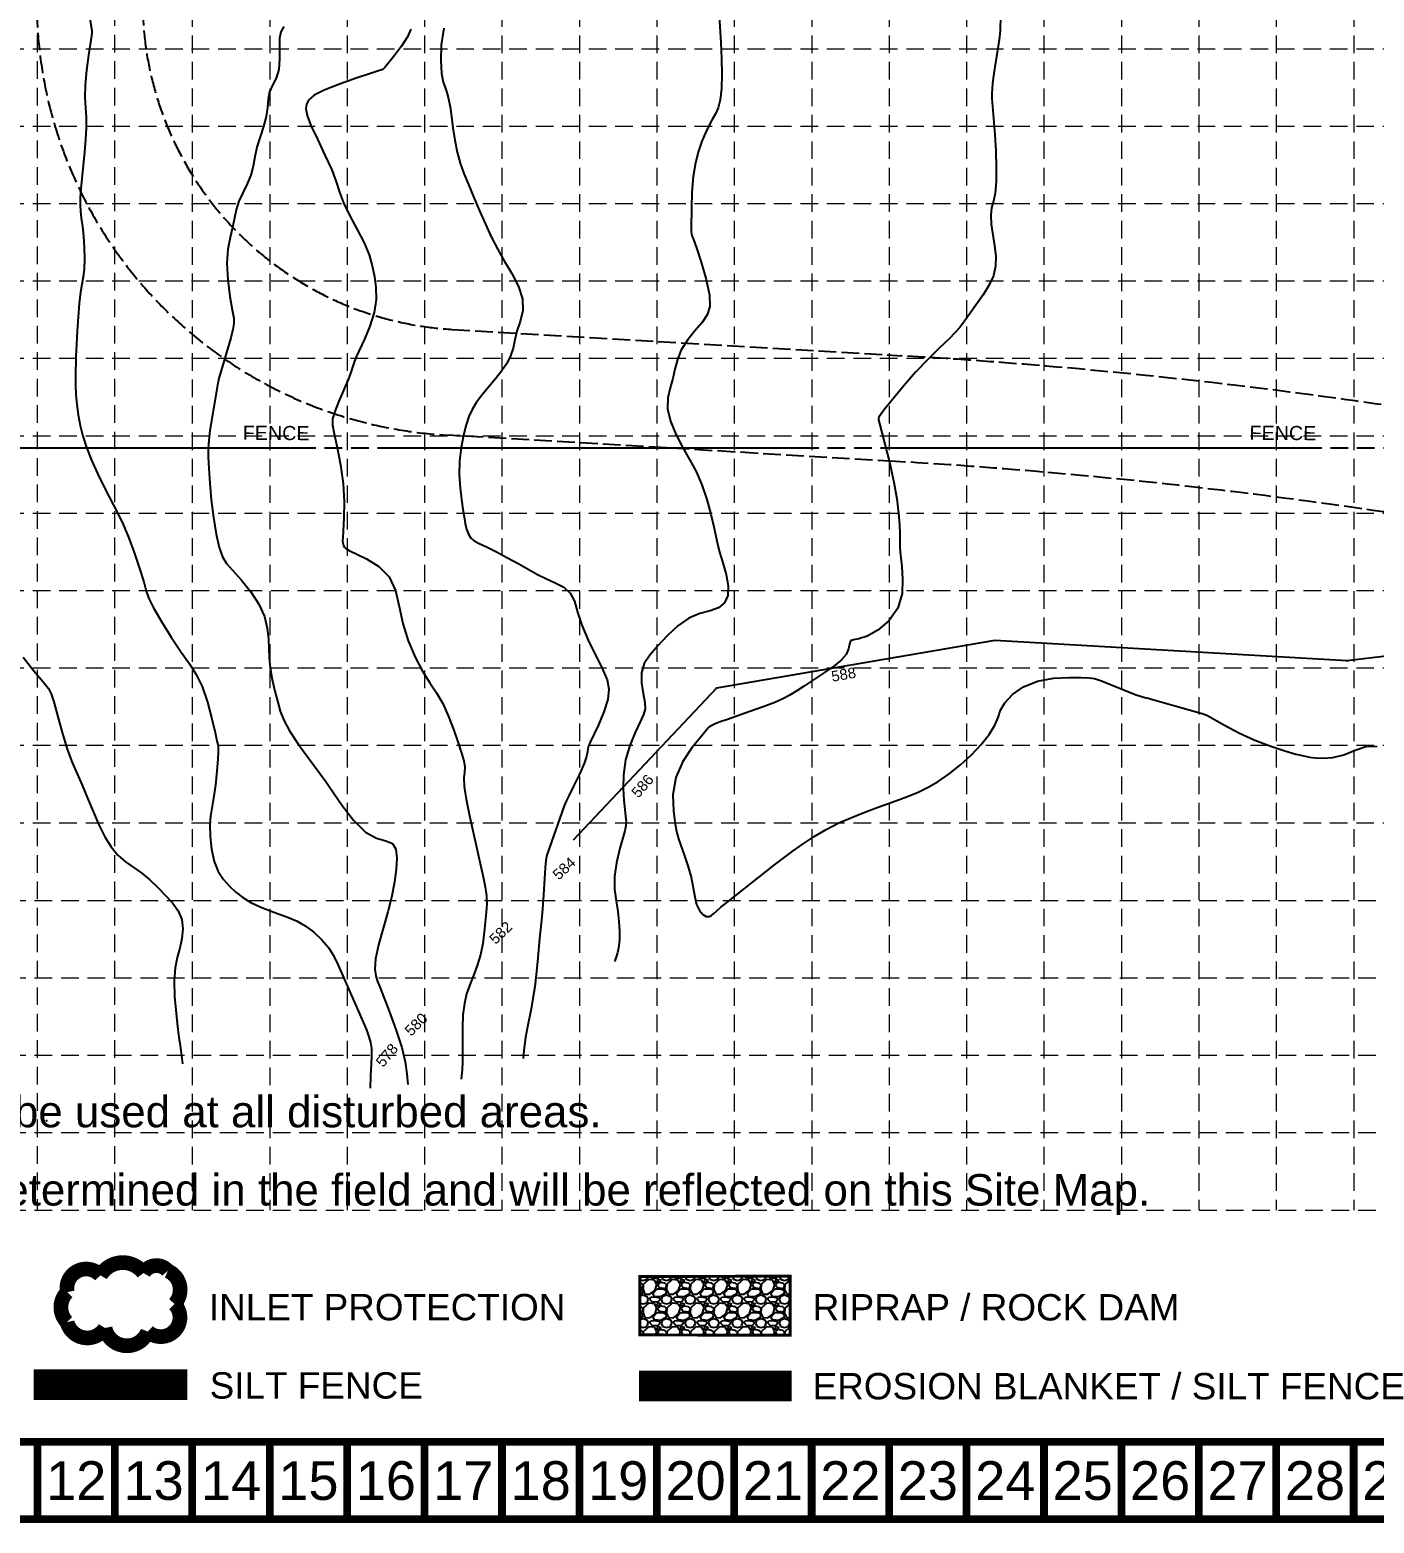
# Model space of a CAD drawing. Header units: inches. Extents: x 638 to 17512, y -393 to 10164.
# Drawn here: x 3784 to 8355, y -393 to 4687 of the extents above; entities that cross this region are included whole.
import ezdxf
from ezdxf.enums import TextEntityAlignment as Align

# ---------------------------------------------------------------- set-up
doc = ezdxf.new("R2010")
doc.units = ezdxf.units.IN
doc.header["$LTSCALE"] = 600
doc.header["$MEASUREMENT"] = 0
for name, pattern in [('ACAD_ISO02W100', [15, 12, -3]), ('ADJOINERS', [2.85, 2.5, -0.05, 0.1, -0.05, 0.1, -0.05]), ('DASHED', [0.75, 0.5, -0.25]), ('ESMT', [0.13, 0.1, -0.03]), ('HIDDEN', [0.375, 0.25, -0.125])]:
    doc.linetypes.add(name, pattern=pattern)
for name, color, linetype in [('BASE', 7, 'Continuous'), ('EASEMENTS', 15, 'DASHED'), ('EC', 8, 'Continuous'), ('GRID', 254, 'HIDDEN'), ('LEGEND', 7, 'Continuous'), ('NEW - TEXT 2', 1, 'Continuous'), ('s EASEMENTS', 8, 'ESMT'), ('s LOT_3', 7, 'Continuous'), ('s MAINT_SOUTH', 7, 'Continuous'), ('s SURVE - BNDY_TR-B', 7, 'Continuous'), ('s SURVEY - ADJOINERS', 7, 'ADJOINERS')]:
    doc.layers.add(name, color=color, linetype=linetype)
doc.styles.add("L200'", font='ARIAL.TTF', dxfattribs={"height": 0.001969})
doc.styles.get("Standard").update_dxf_attribs({"font": 'ARIAL.TTF'})

msp = doc.modelspace()

# ---------------------------------------------------------------- hatches: boundary and pattern name
at = {"layer": 'LEGEND', "linetype": 'ACAD_ISO02W100'}
h = msp.add_hatch(dxfattribs=at)
h.set_pattern_fill('GRAVEL', color=240, scale=80.218066, style=0)
h.set_pattern_definition([(228.0128, (150.7816, -3803.5684), (-641.74439, -721.962706), [10.7922, -1068.4315]), (184.9697, (143.562, -3811.5902), (962.6168824, 80.2173692), [18.5198, -1833.4581]), (132.5104, (125.112, -3813.1946), (802.1799204, -882.3994273), [13.05854, -1292.7969]), (267.2737, (93.8268, -3833.249), (80.217747, 1604.3613537), [16.8649, -1669.6234]), (292.8337, (93.0246, -3850.095), (-401.091127, 962.6165102), [16.53736, -1637.20044]), (357.2737, (99.442, -3865.3363), (-1604.3613537, 80.217747), [16.8649, -1669.6234]), (37.6942, (116.288, -3866.1385), (-1042.8354538, -802.1798953), [22.30295, -2207.9902]), (72.2553, (133.9358, -3852.5015), (561.5273289, 1764.7971607), [21.0563, -2084.5724]), (121.4296, (140.3533, -3832.447), (-641.7451925, 1042.8344663), [16.922, -1675.27996]), (175.2364, (131.529, -3818.008), (882.3988074, -80.217387), [19.3191, -946.6344]), (222.3974, (112.277, -3816.4033), (-962.6173877, -882.3980963), [24.98376, -2473.3937]), (138.8141, (173.243, -3834.051), (-561.526702, 481.3081835), [8.52726, -844.2024]), (171.4692, (166.8252, -3828.436), (1042.834727, -160.4367675), [16.22306, -1606.0869]), (225, (150.78, -3826.03), (-9e-15, -80.2181), [11.3445, -102.1009]), (203.1986, (145.166, -3816.403), (401.090311, 160.43624), [6.10925, -604.8133]), (291.8014, (139.551, -3818.81), (-80.21806, 240.65422), [8.6397, -423.3478]), (30.9638, (142.76, -3826.832), (240.65404, 160.436332), [14.0325, -453.7152]), (161.5651, (154.793, -3819.612), (160.43617, -80.21794), [10.1469, -243.525]), (16.3895, (93.0246, -3818.81), (802.1808414, 240.6536147), [14.21464, -1407.2531]), (70.3462, (106.6617, -3814.799), (-320.8718848, -882.398903), [11.9253, -1180.602]), (293.1986, (154.793, -3803.568), (-160.43624, 401.090311), [12.2184, -598.7042]), (343.6105, (159.6056, -3814.799), (-802.1808414, 240.6536147), [14.21464, -1407.2531]), (339.444, (93.025, -3868.545), (-401.09048, 160.435812), [13.7077, -671.6758]), (294.7751, (105.8595, -3873.358), (-401.089706, 882.399006), [11.48546, -1137.06245]), (66.8014, (155.595, -3883.787), (160.43624, 401.090311), [12.2184, -598.7042]), (17.354, (160.408, -3872.556), (-1042.8350265, -320.871825), [13.447, -1331.2528]), (69.444, (116.288, -3883.7865), (-160.435812, -401.09048), [6.8538, -678.52965]), (101.3099, (150.782, -3883.787), (-80.217877, 320.872326), [4.0903, -404.9431]), (165.9638, (149.98, -3879.776), (240.654243, -80.21791), [16.53736, -314.21016]), (186.009, (133.936, -3875.7647), (802.180645, 80.2180117), [15.32566, -1517.2383]), (303.6901, (142.76, -3834.051), (-80.218174, 160.4361), [11.5692, -277.6611]), (353.1572, (149.1773, -3843.6775), (1363.7070796, -160.4367746), [20.1984, -1999.6409]), (60.9454, (169.232, -3846.084), (-320.872268, -561.526496), [8.2589, -817.6366]), (90, (173.24, -3838.864), (-80.2181, 80.2181), [4.8131, -75.405]), (120.2564, (132.3315, -3873.358), (320.871856, -561.5266625), [11.1442, -1103.2808]), (48.0128, (126.716, -3863.732), (641.74439, 721.962706), [21.5844, -1057.6393]), (0, (141.155, -3847.69), (80.2181, 80.2181), [20.8567, -59.3614]), (325.3048, (162.012, -3847.6884), (-802.1802045, 561.527156), [12.6836, -1255.6754]), (254.0546, (172.44, -3854.908), (-80.218058, -320.872276), [11.6799, -572.3164]), (207.646, (169.2318, -3866.1385), (-1524.1429272, -802.1812837), [19.0169, -1882.6758]), (175.4261, (152.386, -3874.9625), (-1042.8349093, 80.2176495), [20.1186, -1991.7403])])
h.paths.add_polyline_path([(5858.6, 247.6), (6369.1, 246.7), (6369.1, 447.3), (5858.6, 446.5)])

# ---------------------------------------------------------------- linework, layer by layer
at = {"layer": 'BASE', "const_width": 26.3}
for points in [[(651.2, -379.4), (17499.2, -379.4), (17499.2, 10150.6), (651.2, 10150.6)], [(913.9, -116.2), (17236.7, -116.7), (17236.4, 9887.5), (917.2, 9887.8)]]:
    msp.add_lwpolyline(points, close=True, dxfattribs=at)
for points in [[(3810.2, -379.4), (3810.2, -116.1)], [(4073.5, -379.4), (4073.5, -116.1)], [(4336.7, -379.4), (4336.7, -116.1)], [(4600, -379.4), (4600, -116.1)], [(4863.2, -379.4), (4863.2, -116.1)], [(5126.5, -379.4), (5126.5, -116.1)], [(5389.7, -379.4), (5389.7, -116.1)], [(5653, -379.4), (5653, -116.1)], [(5916.2, -379.4), (5916.2, -116.1)], [(6179.5, -379.4), (6179.5, -116.1)], [(6442.7, -379.4), (6442.7, -116.1)], [(6706, -379.4), (6706, -116.1)], [(6969.2, -379.4), (6969.2, -116.1)], [(7232.5, -379.4), (7232.5, -116.1)], [(7495.7, -379.4), (7495.7, -116.1)], [(7759, -379.4), (7759, -116.1)], [(8022.2, -379.4), (8022.2, -116.1)], [(8285.5, -379.4), (8285.5, -116.1)]]:
    msp.add_lwpolyline(points, dxfattribs=at)
at = {"layer": 'EASEMENTS'}
for p, q in [((5220.4, 3667.9), (5220.4, 3667.9)), ((5199.2, 3308.5), (5199.2, 3308.5))]:
    msp.add_line(p, q, dxfattribs=at)
at = {"layer": 'EC', "color": 35}
for p, q in [((3988.3, 4724), (3995, 4684.9)), ((6128.1, 4735.5), (6134.1, 4642.6)), ((7084.6, 4734.4), (7083.5, 4684.5)), ((3995.4, 4676.5), (3993.9, 4666.2)), ((3995, 4684.9), (3995.5, 4680.4)), ((3995.5, 4680.4), (3995.4, 4676.5)), ((4638.2, 4679.8), (4633.4, 4657.3)), ((4647.6, 4698.4), (4638.2, 4679.8)), ((5079.2, 4688.9), (5067.9, 4662.5)), ((5192.5, 4692.9), (5183.2, 4636)), ((7083.5, 4684.5), (7081.5, 4661.3)), ((3993.9, 4666.2), (3983.8, 4600.5)), ((4633.4, 4657.3), (4633, 4625.1)), ((4633, 4625.1), (4633.4, 4587.3)), ((5047.7, 4630.8), (5023.8, 4599)), ((5067.9, 4662.5), (5047.7, 4630.8)), ((5183.2, 4636), (5181.3, 4582)), ((6134.1, 4642.6), (6136.4, 4587.6)), ((7077.1, 4630.9), (7065.2, 4560.9)), ((7081.5, 4661.3), (7077.1, 4630.9)), ((3983.8, 4600.5), (3977, 4549.1)), ((4633.4, 4587.3), (4630.4, 4551.3)), ((5023.8, 4599), (4991.3, 4558.9)), ((5181.3, 4582), (5184.3, 4538.3)), ((6136.4, 4587.6), (6137.3, 4534.7)), ((3977, 4549.1), (3972.3, 4498.5)), ((4621.4, 4522.3), (4609.5, 4498.4)), ((4630.4, 4551.3), (4621.4, 4522.3)), ((4894, 4522.2), (4836.8, 4502)), ((4942.2, 4538.2), (4894, 4522.2)), ((4969.9, 4547.1), (4942.2, 4538.2)), ((4981.4, 4550.6), (4969.9, 4547.1)), ((4984.4, 4551.4), (4981.4, 4550.6)), ((4986.2, 4552.9), (4984.4, 4551.4)), ((4991.3, 4558.9), (4986.2, 4552.9)), ((5184.3, 4538.3), (5189.7, 4509.3)), ((6137.3, 4534.7), (6135.9, 4487.6)), ((7060.7, 4530.5), (7057.7, 4505.5)), ((7065.2, 4560.9), (7060.7, 4530.5)), ((3972.3, 4498.5), (3971.8, 4456.8)), ((4599.5, 4475.5), (4594.9, 4450.6)), ((4609.5, 4498.4), (4599.5, 4475.5)), ((4785.4, 4481.5), (4751.6, 4464.1)), ((4836.8, 4502), (4785.4, 4481.5)), ((5189.7, 4509.3), (5196.3, 4490.1)), ((5196.3, 4490.1), (5202.6, 4473.2)), ((5202.6, 4473.2), (5208.2, 4452.2)), ((6135.9, 4487.6), (6131.8, 4449.2)), ((7055.8, 4485.9), (7055, 4470.5)), ((7055, 4470.5), (7055.4, 4453)), ((7057.7, 4505.5), (7055.8, 4485.9)), ((3971.8, 4456.8), (3975.8, 4388.3)), ((4592.8, 4422.8), (4588.4, 4391.9)), ((4594.9, 4450.6), (4592.8, 4422.8)), ((4725.1, 4434.4), (4722.7, 4418)), ((4733.3, 4449), (4725.1, 4434.4)), ((4751.6, 4464.1), (4733.3, 4449)), ((5208.2, 4452.2), (5213, 4425.3)), ((5213, 4425.3), (5217.8, 4392.2)), ((6124.8, 4421.4), (6115.5, 4400.5)), ((6131.8, 4449.2), (6124.8, 4421.4)), ((7055.4, 4453), (7065.1, 4330.5)), ((3975.8, 4388.3), (3975.8, 4352.5)), ((4588.4, 4391.9), (4579, 4358.1)), ((4722.7, 4418), (4726.9, 4395.4)), ((4726.9, 4395.4), (4739.9, 4361.8)), ((5217.8, 4392.2), (5223.1, 4353)), ((6104.8, 4381.7), (6093.3, 4360.7)), ((6115.5, 4400.5), (6104.8, 4381.7)), ((3975.8, 4352.5), (3973.9, 4313.6)), ((4567.1, 4322.7), (4556.3, 4287.8)), ((4579, 4358.1), (4567.1, 4322.7)), ((4739.9, 4361.8), (4762, 4314.4)), ((5223.1, 4353), (5229.3, 4310.9)), ((6081.5, 4336.2), (6069.5, 4307.7)), ((6093.3, 4360.7), (6081.5, 4336.2)), ((7065.1, 4330.5), (7068.6, 4273.6)), ((3970.6, 4271.5), (3958.2, 4145.5)), ((3973.9, 4313.6), (3970.6, 4271.5)), ((4556.3, 4287.8), (4549.6, 4254.6)), ((4762, 4314.4), (4787.9, 4260.7)), ((5229.3, 4310.9), (5237.3, 4270.2)), ((5237.3, 4270.2), (5247.5, 4233.5)), ((6057.8, 4274.3), (6047.6, 4234.8)), ((6069.5, 4307.7), (6057.8, 4274.3)), ((7068.6, 4273.6), (7070.3, 4218.9)), ((4544, 4223.2), (4536.1, 4192.6)), ((4549.6, 4254.6), (4544, 4223.2)), ((4787.9, 4260.7), (4810.7, 4210)), ((5247.5, 4233.5), (5260.2, 4198)), ((6047.6, 4234.8), (6039.9, 4188)), ((7070.3, 4218.9), (7069.6, 4170.5)), ((4536.1, 4192.6), (4523.3, 4162.6)), ((4810.7, 4210), (4825.5, 4169.4)), ((4825.5, 4169.4), (4836.7, 4134.3)), ((5260.2, 4198), (5275.7, 4160.1)), ((6039.9, 4188), (6035.6, 4134.1)), ((7069.6, 4170.5), (7066.3, 4131.6)), ((3956, 4115.9), (3955.6, 4092)), ((3958.2, 4145.5), (3956, 4115.9)), ((4508.2, 4132.8), (4494.8, 4103.5)), ((4523.3, 4162.6), (4508.2, 4132.8)), ((4836.7, 4134.3), (4850.9, 4097.8)), ((5275.7, 4160.1), (5293.6, 4117)), ((5293.6, 4117), (5313.3, 4070.8)), ((6035.6, 4134.1), (6033.9, 4081)), ((7066.3, 4131.6), (7060.4, 4103.5)), ((3955.6, 4092), (3956.8, 4069.8)), ((3956.8, 4069.8), (3959.4, 4045.6)), ((4485.9, 4074.6), (4473.3, 4013.9)), ((4494.8, 4103.5), (4485.9, 4074.6)), ((4850.9, 4097.8), (4872.5, 4054.4)), ((5313.3, 4070.8), (5333.5, 4025.2)), ((6033.9, 4081), (6033.1, 4012)), ((7054.3, 4081.1), (7051.3, 4056.9)), ((7060.4, 4103.5), (7054.3, 4081.1)), ((3959.4, 4045.6), (3962.9, 4017.7)), ((3962.9, 4017.7), (3966.3, 3984.8)), ((4473.3, 4013.9), (4465, 3979.9)), ((4872.5, 4054.4), (4897.8, 4007.5)), ((5333.5, 4025.2), (5353.3, 3982.9)), ((7051.3, 4056.9), (7053.4, 4025.9)), ((7053.4, 4025.9), (7064.6, 3952.6)), ((3966.3, 3984.8), (3968.8, 3946.5)), ((4465, 3979.9), (4457.1, 3940.4)), ((4897.8, 4007.5), (4921, 3961.8)), ((4921, 3961.8), (4937.7, 3921.3)), ((5353.3, 3982.9), (5374, 3942.1)), ((6033.1, 4012), (6033.1, 3999.3)), ((6033.1, 3999.3), (6033.7, 3993.3)), ((6033.7, 3993.3), (6035.6, 3987.3)), ((6035.6, 3987.3), (6040.5, 3973.8)), ((6040.5, 3973.8), (6050.7, 3944.9)), ((3968.8, 3946.5), (3969.9, 3907.7)), ((4457.1, 3940.4), (4453.6, 3892.8)), ((4937.7, 3921.3), (4948.6, 3884.3)), ((5374, 3942.1), (5397, 3901)), ((6050.7, 3944.9), (6066.5, 3896.1)), ((7064.6, 3952.6), (7068.2, 3917.2)), ((7068.2, 3917.2), (7067.5, 3883.4)), ((3969.1, 3873.2), (3966.2, 3846.9)), ((3969.9, 3907.7), (3969.1, 3873.2)), ((4453.6, 3892.8), (4457, 3836.5)), ((4948.6, 3884.3), (4955.8, 3848.1)), ((5397, 3901), (5422.6, 3857.8)), ((6066.5, 3896.1), (6083.4, 3838)), ((7067.5, 3883.4), (7060.3, 3850.1)), ((3966.2, 3846.9), (3957.1, 3794.7)), ((4457, 3836.5), (4464.7, 3780.1)), ((4955.8, 3848.1), (4960.9, 3810)), ((4960.9, 3810), (4961.6, 3769.1)), ((5422.6, 3857.8), (5445.7, 3813.9)), ((5445.7, 3813.9), (5459.7, 3771.3)), ((6083.4, 3838), (6094.9, 3784.3)), ((7045.4, 3817), (7025.7, 3784.9)), ((7060.3, 3850.1), (7045.4, 3817)), ((3957.1, 3794.7), (3952.6, 3756.2)), ((4464.7, 3780.1), (4472.5, 3734.3)), ((4961.6, 3769.1), (4955.5, 3725.1)), ((5459.7, 3771.3), (5460, 3731.7)), ((6094.9, 3784.3), (6096.2, 3745.3)), ((7025.7, 3784.9), (6957, 3688.1)), ((3948.6, 3710.7), (3945.3, 3663)), ((3952.6, 3756.2), (3948.6, 3710.7)), ((4472.5, 3734.3), (4477.4, 3705.9)), ((4955.5, 3725.1), (4940.9, 3678.5)), ((5460, 3731.7), (5451.3, 3695.2)), ((6087.3, 3716.8), (6069.9, 3691.3)), ((6096.2, 3745.3), (6087.3, 3716.8)), ((3945.3, 3663), (3942.9, 3617.5)), ((4474.9, 3668), (4467.4, 3639.1)), ((4478.2, 3687.5), (4474.9, 3668)), ((4477.4, 3705.9), (4478.2, 3687.5)), ((4940.9, 3678.5), (4922.3, 3634.1)), ((5440.7, 3662), (5433.3, 3631.8)), ((5451.3, 3695.2), (5440.7, 3662)), ((6045.9, 3662.7), (6020.5, 3631)), ((6069.9, 3691.3), (6045.9, 3662.7)), ((6945.1, 3673), (6931, 3657)), ((6957, 3688.1), (6945.1, 3673)), ((3942.9, 3617.5), (3941.1, 3575.7)), ((4467.4, 3639.1), (4447.9, 3570.5)), ((4922.3, 3634.1), (4894, 3574.4)), ((5433.3, 3631.8), (5427.4, 3603.8)), ((6020.5, 3631), (5999.2, 3598.2)), ((6909.6, 3635.5), (6877.7, 3604.8)), ((6931, 3657), (6909.6, 3635.5)), ((3941.1, 3575.7), (3939.2, 3506.4)), ((4447.9, 3570.5), (4426, 3497.3)), ((4887.9, 3560), (4884.6, 3550.1)), ((4894, 3574.4), (4887.9, 3560)), ((5419.1, 3577.4), (5406, 3551.8)), ((5427.4, 3603.8), (5419.1, 3577.4)), ((5985.9, 3565.4), (5977.7, 3533.1)), ((5999.2, 3598.2), (5985.9, 3565.4)), ((6838.3, 3566.2), (6795.7, 3521.8)), ((6877.7, 3604.8), (6838.3, 3566.2)), ((3939.2, 3506.4), (3939.3, 3476.6)), ((4876.9, 3524.7), (4867.6, 3500.2)), ((4881.8, 3539.9), (4876.9, 3524.7)), ((4884.6, 3550.1), (4881.8, 3539.9)), ((5388.4, 3526.1), (5367.2, 3499.7)), ((5406, 3551.8), (5388.4, 3526.1)), ((5977.7, 3533.1), (5970.6, 3501)), ((6795.7, 3521.8), (6754.3, 3474.9)), ((3939.3, 3476.6), (3940.7, 3446.3)), ((4424, 3484.6), (4396.9, 3323.5)), ((4425.4, 3494), (4424, 3484.6)), ((4425.8, 3496.1), (4425.4, 3494)), ((4426, 3497.3), (4425.8, 3496.1)), ((4867.6, 3500.2), (4835.5, 3423.8)), ((5367.2, 3499.7), (5321.2, 3444.2)), ((5961.2, 3468.7), (5953.5, 3434.9)), ((5970.6, 3501), (5961.2, 3468.7)), ((6754.3, 3474.9), (6718.2, 3431)), ((3940.7, 3446.3), (3943.9, 3412.8)), ((3943.9, 3412.8), (3948.8, 3377)), ((4835.5, 3423.8), (4821.2, 3388.3)), ((5301.8, 3418.3), (5287.8, 3395)), ((5321.2, 3444.2), (5301.8, 3418.3)), ((5953.5, 3434.9), (5952.8, 3397.5)), ((6718.2, 3431), (6691.4, 3397.2)), ((3948.8, 3377), (3955.6, 3340.6)), ((4813.7, 3363.7), (4813.1, 3342.3)), ((4821.2, 3388.3), (4813.7, 3363.7)), ((5277.4, 3371.4), (5268.3, 3343.3)), ((5287.8, 3395), (5277.4, 3371.4)), ((5952.8, 3397.5), (5962.9, 3355.6)), ((5962.9, 3355.6), (5981.3, 3311.3)), ((6670.6, 3369), (6669.5, 3365.2)), ((6669.5, 3365.2), (6670.1, 3360.3)), ((6670.1, 3360.3), (6673, 3347.3)), ((6676.4, 3377.7), (6670.6, 3369)), ((6691.4, 3397.2), (6676.4, 3377.7)), ((3955.6, 3340.6), (3964.5, 3304.1)), ((3964.5, 3304.1), (3976.7, 3266)), ((4396.9, 3323.5), (4392.4, 3290.2)), ((4813.1, 3342.3), (4818.6, 3312.6)), ((4818.6, 3312.6), (4829.1, 3266.3)), ((5259, 3307.7), (5250.5, 3266)), ((5268.3, 3343.3), (5259, 3307.7)), ((5981.3, 3311.3), (6003.9, 3267.4)), ((6673, 3347.3), (6707.8, 3211.2)), ((3976.7, 3266), (3993.5, 3223.5)), ((4392.4, 3290.2), (4390.7, 3263.7)), ((4390.7, 3263.7), (4390.9, 3234.2)), ((4829.1, 3266.3), (4840.9, 3207.5)), ((5250.5, 3266), (5245.3, 3220.6)), ((6003.9, 3267.4), (6027.2, 3225.8)), ((3993.5, 3223.5), (4015.4, 3175.8)), ((4390.9, 3234.2), (4392.6, 3194.3)), ((4840.9, 3207.5), (4850, 3143.5)), ((5245.3, 3220.6), (5244.5, 3174)), ((6027.2, 3225.8), (6049.4, 3184.2)), ((6707.8, 3211.2), (6721.7, 3148.6)), ((4015.4, 3175.8), (4039.9, 3126.3)), ((4392.6, 3194.3), (4396, 3144.6)), ((5244.5, 3174), (5247.3, 3129.2)), ((6049.4, 3184.2), (6069.5, 3139.3)), ((4039.9, 3126.3), (4083.5, 3041.6)), ((4396, 3144.6), (4401.3, 3088)), ((4850, 3143.5), (4853.1, 3081.2)), ((5247.3, 3129.2), (5251.7, 3089.3)), ((6069.5, 3139.3), (6086.7, 3089.4)), ((6721.7, 3148.6), (6731.7, 3091.9)), ((4401.3, 3088), (4408.8, 3028.1)), ((4853.1, 3081.2), (4852.1, 3026.4)), ((5251.7, 3089.3), (5256.1, 3056.7)), ((5256.1, 3056.7), (5260.6, 3030.1)), ((6086.7, 3089.4), (6100.3, 3039.6)), ((6731.7, 3091.9), (6738, 3043.3)), ((4083.5, 3041.6), (4101.4, 3004.3)), ((4101.4, 3004.3), (4119.4, 2961.6)), ((4408.8, 3028.1), (4417.9, 2971.4)), ((4852.1, 3026.4), (4848.3, 2960.2)), ((5260.6, 3030.1), (5264.9, 3007.7)), ((5264.9, 3007.7), (5269.5, 2988)), ((6100.3, 3039.6), (6110.2, 2996.5)), ((6738, 3043.3), (6741.2, 3003.3)), ((6741.2, 3003.3), (6742.5, 2971.9)), ((4119.4, 2961.6), (4138.8, 2909.3)), ((4417.9, 2971.4), (4428, 2925.4)), ((4848.3, 2960.2), (4847.9, 2948.1)), ((4847.9, 2948.1), (4848.3, 2942.1)), ((5269.5, 2988), (5275.3, 2971.2)), ((5275.3, 2971.2), (5283.3, 2958)), ((5283.3, 2958), (5294.9, 2948.4)), ((5294.9, 2948.4), (5312, 2939.4)), ((6110.2, 2996.5), (6116.4, 2964.5)), ((6116.4, 2964.5), (6121.9, 2938.1)), ((6742.5, 2971.9), (6742.9, 2928.2)), ((4138.8, 2909.3), (4157.2, 2855)), ((4428, 2925.4), (4439, 2894.4)), ((4848.3, 2942.1), (4849.3, 2937.2)), ((4849.3, 2937.2), (4851.1, 2932.2)), ((4851.1, 2932.2), (4854, 2927.4)), ((4854, 2927.4), (4858.9, 2922.7)), ((4858.9, 2922.7), (4870.2, 2916)), ((4870.2, 2916), (4929.4, 2887.3)), ((5312, 2939.4), (5336.9, 2927.7)), ((5336.9, 2927.7), (5370.5, 2910.9)), ((5370.5, 2910.9), (5408.9, 2890.6)), ((6121.9, 2938.1), (6129.3, 2909.6)), ((6129.3, 2909.6), (6140.7, 2873.9)), ((6742.9, 2928.2), (6743.7, 2911.1)), ((6743.7, 2911.1), (6745.5, 2890.7)), ((4157.2, 2855), (4171.5, 2808.9)), ((4439, 2894.4), (4453.4, 2871.8)), ((4453.4, 2871.8), (4503.5, 2815.2)), ((4929.4, 2887.3), (4971, 2861.3)), ((4971, 2861.3), (5006.4, 2825.7)), ((5408.9, 2890.6), (5446.9, 2869.9)), ((5446.9, 2869.9), (5510.7, 2833.6)), ((6140.7, 2873.9), (6152.2, 2833.9)), ((6745.5, 2890.7), (6748.6, 2861.2)), ((6748.6, 2861.2), (6751.8, 2818.8)), ((4171.5, 2808.9), (4180.4, 2777.4)), ((4503.5, 2815.2), (4535.6, 2775.6)), ((5006.4, 2825.7), (5027.9, 2779.6)), ((5510.7, 2833.6), (5540.6, 2818.9)), ((5540.6, 2818.9), (5571, 2805.7)), ((5571, 2805.7), (5599.4, 2791.1)), ((6152.2, 2833.9), (6159.2, 2795.4)), ((6159.2, 2795.4), (6157.5, 2763.2)), ((6751.8, 2818.8), (6749.8, 2769)), ((4180.4, 2777.4), (4189, 2752.1)), ((4189, 2752.1), (4204.6, 2720.6)), ((4535.6, 2775.6), (4563.4, 2732.9)), ((5027.9, 2779.6), (5040.4, 2725.6)), ((5599.4, 2791.1), (5621.6, 2771.1)), ((5621.6, 2771.1), (5635.7, 2743.1)), ((5635.7, 2743.1), (5646.6, 2706.5)), ((6157.5, 2763.2), (6146.5, 2738.3)), ((6749.8, 2769), (6736, 2719.7)), ((4204.6, 2720.6), (4231.5, 2674.5)), ((4563.4, 2732.9), (4581.8, 2691)), ((5040.4, 2725.6), (5052.7, 2667.4)), ((5646.6, 2706.5), (5660.7, 2662)), ((6062.7, 2701.6), (6025, 2686.1)), ((6097.5, 2710.9), (6062.7, 2701.6)), ((6126.3, 2721.2), (6097.5, 2710.9)), ((6146.5, 2738.3), (6126.3, 2721.2)), ((6736, 2719.7), (6706.3, 2677.5)), ((4231.5, 2674.5), (4265.4, 2620.7)), ((4581.8, 2691), (4591.7, 2651.2)), ((4591.7, 2651.2), (4595.9, 2614.6)), ((5052.7, 2667.4), (5071.1, 2608.6)), ((5660.7, 2662), (5682.6, 2611)), ((5987.2, 2659.6), (5951.3, 2626)), ((6025, 2686.1), (5987.2, 2659.6)), ((6668, 2645.1), (6631, 2624.3)), ((6706.3, 2677.5), (6668, 2645.1)), ((4265.4, 2620.7), (4299.1, 2570)), ((4595.9, 2614.6), (4598.1, 2550.2)), ((5071.1, 2608.6), (5094.5, 2553.2)), ((5682.6, 2611), (5731.7, 2512.5)), ((5919.1, 2591.4), (5892.5, 2560.3)), ((5951.3, 2626), (5919.1, 2591.4)), ((6570.9, 2597.5), (6567.9, 2581.2)), ((6574.8, 2608.4), (6570.9, 2597.5)), ((6584.9, 2612.3), (6574.8, 2608.4)), ((6603.1, 2615.3), (6584.9, 2612.3)), ((6631, 2624.3), (6603.1, 2615.3)), ((3761.8, 2552.5), (3798.4, 2506.3)), ((4299.1, 2570), (4327.3, 2530)), ((4598.1, 2550.2), (4601.2, 2516.1)), ((5094.5, 2553.2), (5119.6, 2505)), ((5892.5, 2560.3), (5873.3, 2531)), ((6543, 2542.7), (6517.8, 2522.6)), ((6560.1, 2562.2), (6543, 2542.7)), ((6567.9, 2581.2), (6560.1, 2562.2)), ((3798.4, 2506.3), (3829.6, 2469.3)), ((4327.3, 2530), (4350.3, 2494.1)), ((4350.3, 2494.1), (4370.1, 2452.7)), ((4601.2, 2516.1), (4608.2, 2477.4)), ((5119.6, 2505), (5143.9, 2466.1)), ((5731.7, 2512.5), (5747.3, 2475.7)), ((5873.3, 2531), (5863.5, 2499.7)), ((5863.5, 2499.7), (5863.8, 2464.6)), ((6486.4, 2501), (6417.8, 2455.4)), ((6517.8, 2522.6), (6486.4, 2501)), ((3829.6, 2469.3), (3847.7, 2446.8)), ((3847.7, 2446.8), (3857.3, 2428.6)), ((4370.1, 2452.7), (4388, 2399.6)), ((4608.2, 2477.4), (4617.5, 2437.3)), ((5143.9, 2466.1), (5166.6, 2431.9)), ((5747.3, 2475.7), (5753.5, 2443.6)), ((5753.5, 2443.6), (5749.8, 2408.8)), ((5863.8, 2464.6), (5869.6, 2429.4)), ((6417.8, 2455.4), (6388.4, 2436.2)), ((7125.2, 2425.5), (7163, 2451.7)), ((7163, 2451.7), (7210.5, 2471.7)), ((7210.5, 2471.7), (7264.4, 2481.6)), ((7264.4, 2481.6), (7317, 2484.2)), ((7317, 2484.2), (7359.3, 2483.8)), ((7359.3, 2483.8), (7385.6, 2483)), ((7385.6, 2483), (7404.6, 2480.3)), ((7404.6, 2480.3), (7428, 2472.5)), ((7428, 2472.5), (7543, 2426.1)), ((3857.3, 2428.6), (3865.4, 2400.9)), ((3865.4, 2400.9), (3877.9, 2354.1)), ((4388, 2399.6), (4403.1, 2343.5)), ((4617.5, 2437.3), (4627.1, 2400.2)), ((4627.1, 2400.2), (4635.8, 2368.9)), ((5166.6, 2431.9), (5188, 2395)), ((5188, 2395), (5207.9, 2351.1)), ((5749.8, 2408.8), (5736.2, 2366.7)), ((5869.6, 2429.4), (5875.2, 2399.2)), ((5875.2, 2399.2), (5876, 2377.2)), ((6316.8, 2398.8), (6277.6, 2384.2)), ((6344.6, 2410.7), (6316.8, 2398.8)), ((6365.9, 2422), (6344.6, 2410.7)), ((6388.4, 2436.2), (6365.9, 2422)), ((7084.8, 2372.7), (7099.1, 2397.9)), ((7099.1, 2397.9), (7125.2, 2425.5)), ((7543, 2426.1), (7566.9, 2417.8)), ((7566.9, 2417.8), (7580.1, 2414.5)), ((7580.1, 2414.5), (7587.4, 2413.3)), ((7587.4, 2413.3), (7593.9, 2411.7)), ((7593.9, 2411.7), (7605.9, 2408.1)), ((7605.9, 2408.1), (7629.4, 2401.1)), ((7629.4, 2401.1), (7770.6, 2361.8)), ((3877.9, 2354.1), (3893.9, 2296.4)), ((4403.1, 2343.5), (4414.4, 2296.9)), ((4635.8, 2368.9), (4647.5, 2338.5)), ((4647.5, 2338.5), (4667.4, 2302)), ((5207.9, 2351.1), (5225.8, 2304.4)), ((5736.2, 2366.7), (5717.9, 2323.3)), ((5870.8, 2357.7), (5859.4, 2332.9)), ((5876, 2377.2), (5870.8, 2357.7)), ((6156, 2341.4), (6131.2, 2332.5)), ((6232.5, 2368.1), (6156, 2341.4)), ((6277.6, 2384.2), (6232.5, 2368.1)), ((7065.8, 2321.4), (7076.4, 2348.2)), ((7076.4, 2348.2), (7084.8, 2372.7)), ((7770.6, 2361.8), (7786.7, 2355.1)), ((7786.7, 2355.1), (7846.2, 2322.2)), ((3893.9, 2296.4), (3911.2, 2240.2)), ((4414.4, 2296.9), (4420.7, 2268.7)), ((4667.4, 2302), (4698.1, 2255.9)), ((5225.8, 2304.4), (5240.7, 2261.1)), ((5717.9, 2323.3), (5689.8, 2263.7)), ((5842.4, 2297.2), (5824.2, 2252.7)), ((5859.4, 2332.9), (5842.4, 2297.2)), ((6088.1, 2309.1), (6063.1, 2279)), ((6092, 2313.6), (6088.1, 2309.1)), ((6096.2, 2317.1), (6092, 2313.6)), ((6103, 2321), (6096.2, 2317.1)), ((6114, 2325.9), (6103, 2321)), ((6131.2, 2332.5), (6114, 2325.9)), ((7019.3, 2255.9), (7046.6, 2290.2)), ((7046.6, 2290.2), (7065.8, 2321.4)), ((7846.2, 2322.2), (7895.4, 2296.1)), ((7895.4, 2296.1), (7949.8, 2270.5)), ((3911.2, 2240.2), (3928.5, 2194.4)), ((4420.7, 2268.7), (4423.5, 2255.4)), ((4423.5, 2255.4), (4424.4, 2249.3)), ((4424.4, 2249.3), (4425, 2243.2)), ((4425, 2243.2), (4425.1, 2231)), ((4698.1, 2255.9), (4732.8, 2207.7)), ((5240.7, 2261.1), (5252.3, 2226.4)), ((5681.9, 2241.4), (5680.6, 2231.1)), ((5684.2, 2250.5), (5681.9, 2241.4)), ((5689.8, 2263.7), (5684.2, 2250.5)), ((5824.2, 2252.7), (5809.8, 2203.2)), ((6035.3, 2244.7), (6004.3, 2198.5)), ((6063.1, 2279), (6035.3, 2244.7)), ((6985.9, 2220.8), (7019.3, 2255.9)), ((7949.8, 2270.5), (8003.3, 2249.7)), ((8003.3, 2249.7), (8051.2, 2234.3)), ((8251.6, 2220.9), (8291, 2236.3)), ((8291, 2236.3), (8330.1, 2249.7)), ((8330.1, 2249.7), (8365.7, 2249.2)), ((3928.5, 2194.4), (3945.4, 2155.7)), ((4423.5, 2206.4), (4420, 2166)), ((4425.1, 2231), (4423.5, 2206.4)), ((4732.8, 2207.7), (4790.9, 2130.3)), ((5252.3, 2226.4), (5259.9, 2199.8)), ((5259.9, 2199.8), (5263.1, 2179.2)), ((5668.6, 2190.7), (5652.7, 2155.3)), ((5677.2, 2215.5), (5668.6, 2190.7)), ((5680.6, 2231.1), (5677.2, 2215.5)), ((5809.8, 2203.2), (5802.8, 2153.1)), ((6004.3, 2198.5), (5980.4, 2143.9)), ((6909.6, 2156.1), (6948.3, 2186.9)), ((6948.3, 2186.9), (6985.9, 2220.8)), ((8051.2, 2234.3), (8089.3, 2223.5)), ((8089.3, 2223.5), (8115.6, 2216.8)), ((8115.6, 2216.8), (8135.2, 2213)), ((8135.2, 2213), (8155.3, 2210.8)), ((8155.3, 2210.8), (8181.9, 2209.8)), ((8181.9, 2209.8), (8214.4, 2212.1)), ((8214.4, 2212.1), (8251.6, 2220.9)), ((3945.4, 2155.7), (3962.8, 2117.1)), ((4420, 2166), (4415.1, 2117.9)), ((5262.2, 2161.9), (5260.5, 2142.1)), ((5260.5, 2142.1), (5261.4, 2112.9)), ((5263.1, 2179.2), (5262.2, 2161.9)), ((5652.7, 2155.3), (5633.9, 2116.4)), ((5802.8, 2153.1), (5801.9, 2106)), ((5980.4, 2143.9), (5970.9, 2085.2)), ((6872.4, 2130.2), (6909.6, 2156.1)), ((3962.8, 2117.1), (3980.7, 2073.7)), ((4415.1, 2117.9), (4409.3, 2073.3)), ((4790.9, 2130.3), (4793.2, 2126.9)), ((4793.2, 2126.9), (4800, 2116.5)), ((4800, 2116.5), (4816.5, 2091.5)), ((4816.5, 2091.5), (4846, 2048.4)), ((5261.4, 2112.9), (5268, 2070)), ((5617.6, 2083.8), (5607.8, 2063.5)), ((5633.9, 2116.4), (5617.6, 2083.8)), ((5801.9, 2106), (5804.3, 2065.5)), ((5970.9, 2085.2), (5972.3, 2029.6)), ((6768.4, 2079.2), (6805.2, 2094.1)), ((6805.2, 2094.1), (6838.6, 2110.2)), ((6838.6, 2110.2), (6872.4, 2130.2)), ((3980.7, 2073.7), (3999.4, 2027.5)), ((4409.3, 2073.3), (4398.7, 2012.1)), ((4846, 2048.4), (4884.3, 1998.6)), ((5268, 2070), (5278.4, 2018.8)), ((5601.3, 2047.6), (5549.6, 1902.3)), ((5607.8, 2063.5), (5601.3, 2047.6)), ((5804.3, 2065.5), (5807.4, 2034.5)), ((5807.4, 2034.5), (5810.1, 2011.5)), ((6628.5, 2027.7), (6677.5, 2045.9)), ((6677.5, 2045.9), (6725.1, 2063.1)), ((6725.1, 2063.1), (6768.4, 2079.2)), ((3999.4, 2027.5), (4019, 1982.6)), ((4019, 1982.6), (4039.1, 1942.1)), ((4398.7, 2012.1), (4396.2, 1981.8)), ((4396.2, 1981.8), (4397.1, 1942.9)), ((4884.3, 1998.6), (4925.1, 1957.9)), ((5278.4, 2018.8), (5317.3, 1840.9)), ((5810.1, 2011.5), (5811.6, 1994.2)), ((5811.6, 1994.2), (5810.9, 1979.6)), ((5972.3, 2029.6), (5978.1, 1984.7)), ((5978.1, 1984.7), (5983.6, 1955.5)), ((6492.2, 1967.2), (6535.5, 1988.9)), ((6535.5, 1988.9), (6581, 2008.9)), ((6581, 2008.9), (6628.5, 2027.7)), ((4039.1, 1942.1), (4060.6, 1907.4)), ((4397.1, 1942.9), (4401.6, 1899.4)), ((4925.1, 1957.9), (4962.9, 1936.8)), ((4962.9, 1936.8), (4994.3, 1927.8)), ((5807.2, 1962.3), (5789.4, 1899.1)), ((5810.9, 1979.6), (5807.2, 1962.3)), ((5983.6, 1955.5), (5989.3, 1934.7)), ((5989.3, 1934.7), (5997.2, 1912.4)), ((6413.7, 1918.4), (6451.6, 1943.3)), ((6451.6, 1943.3), (6492.2, 1967.2)), ((4060.6, 1907.4), (4084.1, 1878.9)), ((4401.6, 1899.4), (4410.9, 1858.2)), ((4994.3, 1927.8), (5016.9, 1918.7)), ((5016.9, 1918.7), (5029, 1899.4)), ((5029, 1899.4), (5032.6, 1869.8)), ((5549.6, 1902.3), (5541.9, 1879)), ((5789.4, 1899.1), (5778.8, 1853.4)), ((5997.2, 1912.4), (6008.9, 1881)), ((6008.9, 1881), (6021.9, 1843.2)), ((6347.8, 1870.5), (6379.2, 1893.8)), ((6379.2, 1893.8), (6413.7, 1918.4)), ((4084.1, 1878.9), (4109.9, 1856.7)), ((4109.9, 1856.7), (4165.1, 1818)), ((4410.9, 1858.2), (4425, 1824.3)), ((5030.2, 1832.3), (5024.3, 1788.8)), ((5032.6, 1869.8), (5030.2, 1832.3)), ((5317.3, 1840.9), (5325.4, 1805.3)), ((5536.9, 1836.7), (5531.2, 1744.1)), ((5538.7, 1861.6), (5536.9, 1836.7)), ((5541.9, 1879), (5538.7, 1861.6)), ((5778.8, 1853.4), (5772.2, 1806.5)), ((6021.9, 1843.2), (6033.1, 1804.2)), ((6158.5, 1722.4), (6316.1, 1846.3)), ((6316.1, 1846.3), (6347.8, 1870.5)), ((4165.1, 1818), (4192.5, 1795.3)), ((4192.5, 1795.3), (4219.1, 1769.9)), ((4425, 1824.3), (4442.9, 1797)), ((4442.9, 1797), (4463.3, 1774.1)), ((5024.3, 1788.8), (5014.9, 1740)), ((5325.4, 1805.3), (5332.3, 1772.1)), ((5772.2, 1806.5), (5772.7, 1763.5)), ((6033.1, 1804.2), (6040, 1768.4)), ((4219.1, 1769.9), (4244.9, 1743.5)), ((4244.9, 1743.5), (4268.9, 1717)), ((4463.3, 1774.1), (4485.1, 1753.8)), ((4485.1, 1753.8), (4509, 1735.4)), ((4509, 1735.4), (4536.3, 1718.7)), ((5014.9, 1740), (5001.9, 1686.4)), ((5332.3, 1772.1), (5336.8, 1741.5)), ((5336.8, 1741.5), (5337.9, 1713.2)), ((5531.2, 1744.1), (5527.5, 1695.6)), ((5772.7, 1763.5), (5777.6, 1724.4)), ((6040, 1768.4), (6045.1, 1737.3)), ((6045.1, 1737.3), (6051.2, 1711.4)), ((4268.9, 1717), (4288.7, 1689.7)), ((4288.7, 1689.7), (4301.4, 1660.6)), ((4536.3, 1718.7), (4567.7, 1703.7)), ((4567.7, 1703.7), (4601.2, 1690.1)), ((4601.2, 1690.1), (4664.3, 1667.1)), ((5001.9, 1686.4), (4969.8, 1574.1)), ((5336.4, 1685.1), (5329.6, 1617.8)), ((5337.9, 1713.2), (5336.4, 1685.1)), ((5527.5, 1695.6), (5523.7, 1658)), ((5777.6, 1724.4), (5783.5, 1687.9)), ((5783.5, 1687.9), (5787.3, 1653.3)), ((6051.2, 1711.4), (6060.7, 1691.5)), ((6060.7, 1691.5), (6072.2, 1677.9)), ((6072.2, 1677.9), (6083.7, 1670.8)), ((6102.2, 1674.6), (6110.4, 1681.6)), ((6110.4, 1681.6), (6119.9, 1690.2)), ((6119.9, 1690.2), (6134.3, 1702.5)), ((6134.3, 1702.5), (6158.5, 1722.4)), ((4301.4, 1660.6), (4305, 1628.8)), ((4305, 1628.8), (4301.6, 1595.8)), ((4664.3, 1667.1), (4692.8, 1654.9)), ((4692.8, 1654.9), (4720.9, 1639)), ((4720.9, 1639), (4749.5, 1617.4)), ((5523.7, 1658), (5516.7, 1596.2)), ((5787.3, 1653.3), (5788.9, 1621.5)), ((6083.7, 1670.8), (6093.6, 1670.3)), ((6093.6, 1670.3), (6102.2, 1674.6)), ((4301.6, 1595.8), (4294.2, 1563)), ((4749.5, 1617.4), (4776.6, 1591.9)), ((4776.6, 1591.9), (4799.6, 1565.1)), ((5324.3, 1578.7), (5316.3, 1539.9)), ((5329.6, 1617.8), (5324.3, 1578.7)), ((5516.7, 1596.2), (5510, 1517.5)), ((5788.7, 1593.7), (5787.1, 1570.1)), ((5788.9, 1621.5), (5788.7, 1593.7)), ((4285.7, 1531.1), (4278.6, 1496)), ((4294.2, 1563), (4285.7, 1531.1)), ((4799.6, 1565.1), (4817, 1538.3)), ((4817, 1538.3), (4831.9, 1507.8)), ((4959.1, 1526.7), (4956.8, 1492)), ((4969.8, 1574.1), (4959.1, 1526.7)), ((5316.3, 1539.9), (5305.1, 1503.8)), ((5782.4, 1547.1), (5772.8, 1520.2)), ((5787.1, 1570.1), (5782.4, 1547.1)), ((4278.6, 1496), (4275.1, 1452.4)), ((4831.9, 1507.8), (4914.3, 1319.1)), ((4956.8, 1492), (4960.2, 1468.6)), ((5305.1, 1503.8), (5292.3, 1470.3)), ((5505.8, 1474.1), (5500.8, 1431.7)), ((5510, 1517.5), (5505.8, 1474.1)), ((5772.8, 1520.2), (5771.8, 1518)), ((4275.1, 1452.4), (4276.7, 1397.8)), ((4960.2, 1468.6), (4965.3, 1453.7)), ((4965.3, 1453.7), (4975.5, 1428.4)), ((4975.5, 1428.4), (5006.5, 1348.6)), ((5279.8, 1438.8), (5269.3, 1407.9)), ((5292.3, 1470.3), (5279.8, 1438.8)), ((5500.8, 1431.7), (5494.9, 1392)), ((4276.7, 1397.8), (4281.4, 1341.5)), ((5261.7, 1375), (5256.9, 1336.7)), ((5269.3, 1407.9), (5261.7, 1375)), ((5494.9, 1392), (5488.5, 1356.7)), ((4281.4, 1341.5), (4286.4, 1295.8)), ((5006.5, 1348.6), (5029.2, 1286.5)), ((5256.9, 1336.7), (5255.1, 1291.7)), ((5488.5, 1356.7), (5476.1, 1295.5)), ((4286.4, 1295.8), (4289.6, 1269.8)), ((4914.3, 1319.1), (4928.6, 1285.2)), ((4928.6, 1285.2), (4937.4, 1261.5)), ((5029.2, 1286.5), (5048.8, 1225.7)), ((5255.1, 1291.7), (5255.2, 1245.5)), ((5476.1, 1295.5), (5470, 1259.6)), ((4289.6, 1269.8), (4291.1, 1258.8)), ((4291.1, 1258.8), (4291.9, 1255.1)), ((4291.9, 1255.1), (4292.5, 1251.3)), ((4292.5, 1251.3), (4294.1, 1240.2)), ((4294.1, 1240.2), (4297.5, 1214.5)), ((4937.4, 1261.5), (4942.5, 1242.2)), ((4942.5, 1242.2), (4945.5, 1221.9)), ((4945.5, 1221.9), (4946.4, 1198)), ((5048.8, 1225.7), (5060.6, 1176)), ((5255.2, 1245.5), (5255.9, 1205.1)), ((5470, 1259.6), (5464.1, 1215.3)), ((4297.5, 1214.5), (4302.9, 1170.1)), ((4946.4, 1198), (4945.1, 1168)), ((5060.6, 1176), (5066.4, 1135.5)), ((5255.8, 1175.1), (5254.3, 1149)), ((5255.9, 1205.1), (5255.8, 1175.1)), ((5464.1, 1215.3), (5461.2, 1188.2)), ((4942.1, 1130.2), (4941, 1087)), ((4945.1, 1168), (4942.1, 1130.2)), ((5066.4, 1135.5), (5069.7, 1099.2)), ((5254.3, 1149), (5250.7, 1117.6)), ((3840.2, 979.3), (3842.8, 974.4))]:
    msp.add_line(p, q, dxfattribs=at)
at = {"layer": 'GRID', "color": 252, "linetype": 'HIDDEN', "lineweight": 0, "ltscale": 0.4}
for p, q in [((3809.4, 9889.9), (3809.4, 672.4)), ((4072.6, 9889.9), (4072.6, 672.4)), ((4336.7, 9887.4), (4336.7, 672.4)), ((4600, 9887.4), (4600, 672.4)), ((4863.2, 9887.4), (4863.2, 672.4)), ((5126.5, 9887.4), (5126.5, 672.4)), ((5389.7, 9887.4), (5389.7, 672.4)), ((5653, 9887.4), (5653, 672.4)), ((5916.2, 9887.4), (5916.2, 672.4)), ((6179.5, 9887.4), (6179.5, 672.4)), ((6442.7, 9887.4), (6442.7, 672.4)), ((6706, 9887.4), (6706, 672.4)), ((6969.2, 9887.4), (6969.2, 672.4)), ((7232.5, 9887.4), (7232.5, 672.4)), ((7495.7, 9887.4), (7495.7, 672.4)), ((7759, 9887.4), (7759, 672.4)), ((8022.2, 9887.4), (8022.2, 672.4)), ((8285.5, 9887.4), (8285.5, 672.4)), ((914.5, 4622.4), (17236, 4622.4)), ((914.5, 4359.1), (17236, 4359.1)), ((914.5, 4095.9), (17236, 4095.9)), ((914.5, 3832.6), (17236, 3832.6)), ((914.5, 3569.4), (17236, 3569.4)), ((914.5, 3306.1), (17236, 3306.1)), ((914.5, 3042.9), (17236, 3042.9)), ((914.5, 2779.6), (17236, 2779.6)), ((914.5, 2516.4), (17236, 2516.4)), ((914.5, 2253.1), (17236, 2253.1)), ((914.5, 1989.9), (17236, 1989.9)), ((920.4, 1725.4), (17241.9, 1725.4)), ((920.4, 1462.2), (17241.9, 1462.2)), ((920.4, 1198.9), (17241.9, 1198.9)), ((920.4, 935.7), (17241.9, 935.7)), ((920.4, 672.4), (17241.9, 672.4))]:
    msp.add_line(p, q, dxfattribs=at)
at = {"layer": 'LEGEND', "color": 170, "ltscale": 100, "const_width": 49.9}
msp.add_lwpolyline([(4024.5, 450, 0.520567), (4024.5, 450, 0.765195), (3911.6, 393.2, 0.417879), (3910.9, 290.9, 0.6649), (4039.9, 271.2, 0.744833), (4185.4, 259, 0.975642), (4276.1, 352.7, 0.520567), (4253.5, 465.5, 0.520567), (4170.8, 458, 0.540264), (4024.5, 450)], format="xyb", close=True, dxfattribs=at)
at = {"layer": 'LEGEND', "color": 240, "const_width": 10}
msp.add_lwpolyline([(5858.6, 247.6), (6369.1, 246.7), (6369.1, 447.3), (5858.6, 446.5)], close=True, dxfattribs=at)
at = {"layer": 'LEGEND', "color": 200, "const_width": 104.2}
msp.add_lwpolyline([(3797.1, 78.4), (4320.1, 78.4)], dxfattribs=at)
at = {"layer": 'LEGEND', "color": 84, "const_width": 104.2}
msp.add_lwpolyline([(5855.9, 73.6), (6374.2, 73.6)], dxfattribs=at)
at = {"layer": 's EASEMENTS'}
for p, q in [((5220.4, 3667.9), (6748.5, 3578.1)), ((6727.4, 3218.7), (5199.2, 3308.5))]:
    msp.add_line(p, q, dxfattribs=at)
for centre, radius, start, end in [((5285.9, 4784.1), 1478.2, 181.1383, 266.6395), ((5285.9, 4784.1), 1118.2, 181.1383, 266.6397), ((5629.8, -15467), 19078, 79.37168, 86.63833), ((5629.8, -15467), 18718, 79.37168, 86.63833)]:
    msp.add_arc(centre, radius, start, end, dxfattribs=at)
at = {"layer": 's LOT_3'}
for p, q in [((9455.4, 2681), (8263.7, 2540.8)), ((7065.6, 2609.6), (6119.4, 2447.7)), ((8263.7, 2540.8), (7065.6, 2609.6))]:
    msp.add_line(p, q, dxfattribs=at)
at = {"layer": 's MAINT_SOUTH'}
for p in [(8263.7, 2540.8), (6119.4, 2447.7)]:
    msp.add_point(p, dxfattribs=at)
at = {"layer": 's SURVE - BNDY_TR-B'}
for p, q in [((9455.4, 2681), (8263.7, 2540.8)), ((7065.6, 2609.6), (6119.4, 2447.7)), ((8263.7, 2540.8), (7065.6, 2609.6)), ((6119.4, 2447.7), (5631.8, 1930.1))]:
    msp.add_line(p, q, dxfattribs=at)
at = {"layer": 's SURVEY - ADJOINERS'}
msp.add_line((3256.7, 3265.3), (10156.7, 3265.3), dxfattribs=at)

# ---------------------------------------------------------------- texts
at = {"layer": 'BASE', "color": 7, "style": "L200'"}
for s, p in [('Stabilization practices are expected to be used at all disturbed areas.', (1177.3, 953.9)), ('Location of concrete washout will be determined in the field and will be reflected on this Site Map.', (1177.5, 687.7))]:
    msp.add_text(s, height=106.76, dxfattribs=at).set_placement(p)
at = {"layer": 'BASE'}
for s, p in [('12', (3941.9, -247.8)), ('13', (4205.1, -247.8)), ('14', (4468.4, -247.8)), ('15', (4731.6, -247.8)), ('16', (4994.9, -247.8)), ('17', (5258.1, -247.8)), ('18', (5521.4, -247.8)), ('19', (5784.6, -247.8)), ('20', (6047.9, -247.8)), ('21', (6311.1, -247.8)), ('22', (6574.4, -247.8)), ('23', (6837.6, -247.8)), ('24', (7100.9, -247.8)), ('25', (7364.1, -247.8)), ('26', (7627.4, -247.8)), ('27', (7890.6, -247.8)), ('28', (8153.9, -247.8)), ('29', (8417.1, -247.8))]:
    msp.add_text(s, height=131.62, dxfattribs=at).set_placement(p, align=Align.MIDDLE_CENTER)
at = {"layer": 'EC', "color": 35}
for s, rotation, p in [('588', 10.0853, (6554.3, 2476.4)), ('586', 49.1286, (5880.9, 2103.2)), ('584', 43.0125, (5613.2, 1821.2)), ('582', 43.9876, (5397.9, 1602.8)), ('580', 45.121, (5110.4, 1291.3)), ('578', 49.7345, (5012.1, 1187.5))]:
    msp.add_text(s, height=36, rotation=rotation, dxfattribs=at).set_placement(p, align=Align.CENTER)
at = {"layer": 'LEGEND', "style": "L200'"}
for s, height, p in [('INLET PROTECTION', 89.766, (4393, 297.3)), ('RIPRAP / ROCK DAM', 89.766, (6446.1, 296.7)), ('SILT FENCE', 89.77, (4395.8, 31)), ('EROSION BLANKET / SILT FENCE', 89.766, (6445.8, 28.4))]:
    msp.add_text(s, height=height, dxfattribs=at).set_placement(p)
at = {"layer": 'NEW - TEXT 2', "color": 7}
for p in [(4735.7, 3338.8), (8158.7, 3338.8)]:
    msp.add_text('FENCE', height=48, rotation=359.5853, dxfattribs=at).set_placement(p, align=Align.TOP_RIGHT)

doc.saveas('drawing.dxf')
